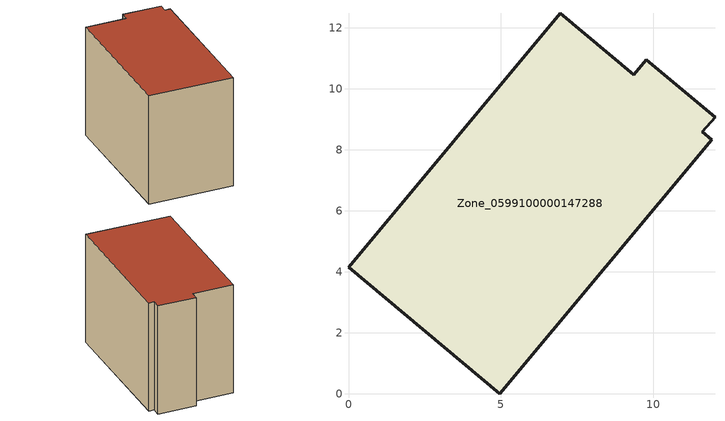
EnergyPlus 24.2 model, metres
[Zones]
Zone_0599100000147288
 floor ground (C_G): 4.96,0 0,4.15 6.95,12.48 9.35,10.47 9.77,10.95 12.02,9.07 11.6,8.59 11.91,8.33 z0
 wall outside (C_F): 11.6,8.59 12.02,9.07 9.77,10.95 9.35,10.47 6.95,12.48 0,4.15 4.96,0 11.91,8.33 11.6,8.59 z0:8.64
 roof outside (C_R): 4.96,0 11.91,8.33 11.6,8.59 12.02,9.07 9.77,10.95 9.35,10.47 6.95,12.48 0,4.15 z8.64
[BUILDING]
Pand.0599100000147288: North Axis=0; Terrain=City; Loads Convergence Tolerance Value=0.04; Temperature Convergence Tolerance Value=0.4; Solar Distribution=FullExterior; Maximum Number of Warmup Days=25; Minimum Number of Warmup Days=1
[Site:Location]
Rotterdam.The.Hague.AP_ZH_NLD Design_Conditions: Latitude=51.96; Longitude=4.45; Time Zone=1; Elevation=-4.5
[SITE:GROUNDTEMPERATURE:BUILDINGSURFACE]
18, 18, 18, 18, 18, 18, 18, 18, 18, 18, 18, 18
[MATERIAL] Thermal Absorptance=0.9; Solar Absorptance=0.7; Visible Absorptance=0.7
Name | Roughness | Thickness | Conductivity | Density | Specific Heat
G.TI.1946-1964 | MediumSmooth | 0.15 | 1 | 540 | 1210
F.TI.1946-1964 | Rough | 0.3 | 0.857143 | 1920 | 840
R.TI.1946-1964 | MediumRough | 0.2 | 0.277778 | 1500 | 1000
[CONSTRUCTION]
C_G: G.TI.1946-1964
C_F: F.TI.1946-1964
C_R: R.TI.1946-1964
[ZONE]
Zone_0599100000147288: Type=1; Multiplier=1; Ceiling Height=Autocalculate; Volume=Autocalculate; Floor Area=autocalculate; Part of Total Floor Area=Yes
[ZONEINFILTRATION:DESIGNFLOWRATE]
Infil_Zone_0599100000147288: Zone or ZoneList or Space or SpaceList=Zone_0599100000147288; Schedule=AlwaysOn; Design Flow Rate Calculation Method=Flow/Area; Flow Rate per Floor Area=0.003; Constant Term Coefficient=1; Temperature Term Coefficient=0; Velocity Term Coefficient=0; Velocity Squared Term Coefficient=0
[HVACTEMPLATE:ZONE:IDEALLOADSAIRSYSTEM]
Zone_0599100000147288: Maximum Heating Supply Air Temperature=50; Minimum Cooling Supply Air Temperature=13; Maximum Heating Supply Air Humidity Ratio=0.0156; Minimum Cooling Supply Air Humidity Ratio=0.0077; Heating Limit=NoLimit; Cooling Limit=NoLimit; Dehumidification Control Type=ConstantSensibleHeatRatio; Cooling Sensible Heat Ratio=0.7; Dehumidification Setpoint=60; Humidification Control Type=None; Humidification Setpoint=30; Outdoor Air Method=None; Outdoor Air Flow Rate per Person=0.00944; Outdoor Air Flow Rate per Zone Floor Area=0; Outdoor Air Flow Rate per Zone=0; Demand Controlled Ventilation Type=None; Outdoor Air Economizer Type=NoEconomizer; Heat Recovery Type=None; Sensible Heat Recovery Effectiveness=0.7; Latent Heat Recovery Effectiveness=0.65
[ZONECONTROL:THERMOSTAT]
ThermostatControl_Zone_0599100000147288: Zone or ZoneList=Zone_0599100000147288; Control Type Schedule=DualSetpointControlType; Control 1=Thermostat_Zone_0599100000147288; Temperature Difference Between Cutout And Setpoint=0
[THERMOSTATSETPOINT:DUALSETPOINT]
Thermostat_Zone_0599100000147288: Heating Setpoint Temperature Schedule=HeatingSetpoint_Zone_0599100000147288; Cooling Setpoint Temperature Schedule=CoolingSetpoint_Zone_0599100000147288
[SCHEDULE:COMPACT]
HeatingSetpoint_Zone_0599100000147288: Through: 12/31, For: AllDays, Until: 24:00, 21
CoolingSetpoint_Zone_0599100000147288: Through: 12/31, For: AllDays, Until: 24:00, 24
DualSetpointControlType: Through: 12/31, For: AllDays, Until: 24:00, 4
AlwaysOn: Through: 12/31, For: AllDays, Until: 24:00, 1
